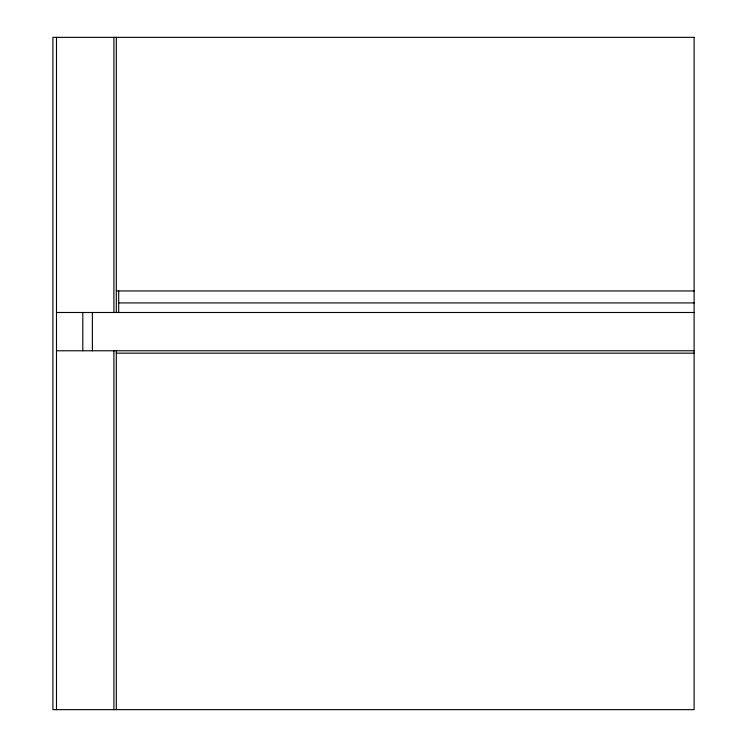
<?xml version="1.0" encoding="UTF-8"?>
<svg xmlns="http://www.w3.org/2000/svg" width="747" height="747" viewBox="0 0 747 747"><rect width="100%" height="100%" fill="white"/><g stroke="black" fill="none" stroke-linecap="round" stroke-linejoin="round"><path stroke-width="1.12" d="M116.308 290.957L694.103 290.957M118.698 302.918L694.103 302.918M56.492 312.489L694.103 312.489M56.492 350.773L694.103 350.773M116.308 353.163L694.103 353.163M118.698 290.957L118.698 312.489M116.308 37.35L116.308 312.489M116.308 350.773L116.308 709.65M113.908 37.35L113.908 312.489M113.908 350.773L113.908 709.65M92.376 312.489L92.376 350.773M82.805 312.489L82.805 350.773M56.492 37.35L56.492 709.65M694.103 37.35L52.897 37.35L52.897 709.65L694.103 709.65L694.103 37.35"/></g></svg>
